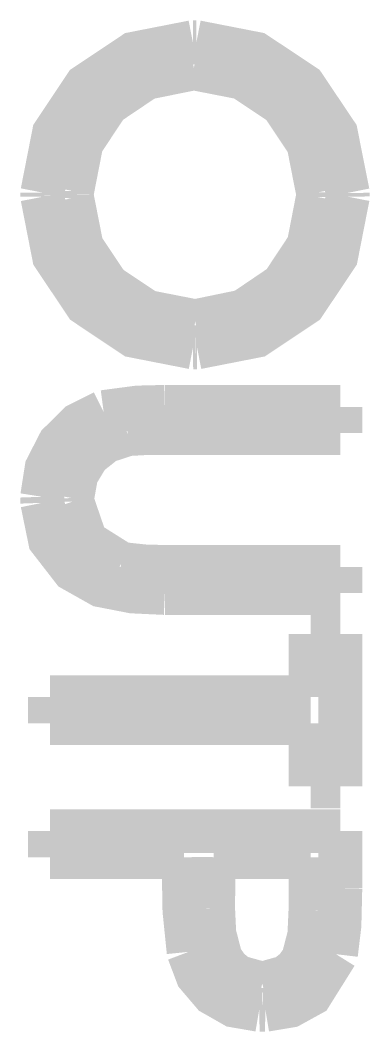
# Model space of a CAD drawing. Header units: inches. Extents: x -1.53 to 1.53, y -0.94 to 0.94.
# Drawn here: x 0.7973 to 0.8609, y -0.0626 to 0.1218 of the extents above; entities that cross this region are included whole.
import ezdxf

# ---------------------------------------------------------------- set-up
doc = ezdxf.new("R2010")
doc.units = ezdxf.units.IN
doc.layers.get('0').update_dxf_attribs({"linetype": 'CONTINUOUS'})

msp = doc.modelspace()

# ---------------------------------------------------------------- linework, layer by layer
at = {"const_width": 0.008}
for points in [[(0.828714, 0.117815), (0.817925, 0.1157), (0.809224, 0.109891), (0.803415, 0.10119), (0.8013, 0.090401)], [(0.828714, 0.117815), (0.817925, 0.1157), (0.809224, 0.109891), (0.803415, 0.10119), (0.8013, 0.090401)], [(0.828714, 0.117815), (0.817925, 0.1157), (0.809224, 0.109891), (0.803415, 0.10119), (0.8013, 0.090401)], [(0.828714, 0.117815), (0.828905, 0.117814)], [(0.828714, 0.117815), (0.828905, 0.117814)], [(0.828714, 0.117815), (0.828905, 0.117814)], [(0.829363, 0.117818), (0.828882, 0.117813)], [(0.829363, 0.117818), (0.828882, 0.117813)], [(0.829363, 0.117818), (0.828882, 0.117813)], [(0.829363, 0.117818), (0.840192, 0.1157), (0.848932, 0.10988), (0.854781, 0.10116), (0.856935, 0.090341)], [(0.829363, 0.117818), (0.840192, 0.1157), (0.848932, 0.10988), (0.854781, 0.10116), (0.856935, 0.090341)], [(0.829363, 0.117818), (0.840192, 0.1157), (0.848932, 0.10988), (0.854781, 0.10116), (0.856935, 0.090341)], [(0.828913, 0.113065), (0.820173, 0.111297), (0.813131, 0.106553), (0.808433, 0.099478), (0.806724, 0.09072)], [(0.828913, 0.113065), (0.820173, 0.111297), (0.813131, 0.106553), (0.808433, 0.099478), (0.806724, 0.09072)], [(0.828913, 0.113065), (0.820173, 0.111297), (0.813131, 0.106553), (0.808433, 0.099478), (0.806724, 0.09072)], [(0.828889, 0.113065), (0.837791, 0.11132), (0.844971, 0.106526), (0.849765, 0.099346), (0.851511, 0.090443)], [(0.828889, 0.113065), (0.837791, 0.11132), (0.844971, 0.106526), (0.849765, 0.099346), (0.851511, 0.090443)], [(0.828889, 0.113065), (0.837791, 0.11132), (0.844971, 0.106526), (0.849765, 0.099346), (0.851511, 0.090443)], [(0.801305, 0.089923), (0.8013, 0.090401)], [(0.801305, 0.089923), (0.8013, 0.090401)], [(0.801305, 0.089923), (0.8013, 0.090401)], [(0.806732, 0.090111), (0.80672, 0.089367)], [(0.806732, 0.090111), (0.80672, 0.089367)], [(0.806732, 0.090111), (0.80672, 0.089367)], [(0.806733, 0.090096), (0.806724, 0.09072)], [(0.806733, 0.090096), (0.806724, 0.09072)], [(0.806733, 0.090096), (0.806724, 0.09072)], [(0.851508, 0.090087), (0.851511, 0.090443)], [(0.851508, 0.090087), (0.851511, 0.090443)], [(0.851508, 0.090087), (0.851511, 0.090443)], [(0.851508, 0.090092), (0.851514, 0.089578)], [(0.851508, 0.090092), (0.851514, 0.089578)], [(0.851508, 0.090092), (0.851514, 0.089578)], [(0.856936, 0.090318), (0.856944, 0.089647)], [(0.856936, 0.090318), (0.856944, 0.089647)], [(0.856936, 0.090318), (0.856944, 0.089647)], [(0.801305, 0.089909), (0.801303, 0.089621)], [(0.801305, 0.089909), (0.801303, 0.089621)], [(0.801305, 0.089909), (0.801303, 0.089621)], [(0.828744, 0.06218), (0.817944, 0.064297), (0.809235, 0.070113), (0.80342, 0.078822), (0.801303, 0.089621)], [(0.828744, 0.06218), (0.817944, 0.064297), (0.809235, 0.070113), (0.80342, 0.078822), (0.801303, 0.089621)], [(0.828744, 0.06218), (0.817944, 0.064297), (0.809235, 0.070113), (0.80342, 0.078822), (0.801303, 0.089621)], [(0.829155, 0.066932), (0.820326, 0.068663), (0.813205, 0.073417), (0.808451, 0.080538), (0.80672, 0.089367)], [(0.829155, 0.066932), (0.820326, 0.068663), (0.813205, 0.073417), (0.808451, 0.080538), (0.80672, 0.089367)], [(0.829155, 0.066932), (0.820326, 0.068663), (0.813205, 0.073417), (0.808451, 0.080538), (0.80672, 0.089367)], [(0.829143, 0.066932), (0.837961, 0.068758), (0.845059, 0.073573), (0.849793, 0.080729), (0.851514, 0.089578)], [(0.829143, 0.066932), (0.837961, 0.068758), (0.845059, 0.073573), (0.849793, 0.080729), (0.851514, 0.089578)], [(0.829143, 0.066932), (0.837961, 0.068758), (0.845059, 0.073573), (0.849793, 0.080729), (0.851514, 0.089578)], [(0.829478, 0.062181), (0.840287, 0.0643), (0.849005, 0.070121), (0.854825, 0.078838), (0.856944, 0.089647)], [(0.829478, 0.062181), (0.840287, 0.0643), (0.849005, 0.070121), (0.854825, 0.078838), (0.856944, 0.089647)], [(0.829478, 0.062181), (0.840287, 0.0643), (0.849005, 0.070121), (0.854825, 0.078838), (0.856944, 0.089647)], [(0.828744, 0.06218), (0.829127, 0.062183)], [(0.828744, 0.06218), (0.829127, 0.062183)], [(0.828744, 0.06218), (0.829127, 0.062183)], [(0.829478, 0.062181), (0.829143, 0.062183)], [(0.829478, 0.062181), (0.829143, 0.062183)], [(0.829478, 0.062181), (0.829143, 0.062183)], [(0.812467, 0.050385), (0.818683, 0.051211), (0.823619, 0.051329)], [(0.812467, 0.050385), (0.818683, 0.051211), (0.823619, 0.051329)], [(0.812467, 0.050385), (0.818683, 0.051211), (0.823619, 0.051329)], [(0.823619, 0.051329), (0.855578, 0.051329)], [(0.823619, 0.051329), (0.855578, 0.051329)], [(0.823619, 0.051329), (0.855578, 0.051329)], [(0.855578, 0.051329), (0.855578, 0.04658)], [(0.855578, 0.051329), (0.855578, 0.04658)], [(0.855578, 0.051329), (0.855578, 0.04658)], [(0.812468, 0.050386), (0.807907, 0.048098), (0.804369, 0.044601), (0.802081, 0.040135), (0.801268, 0.034942)], [(0.812468, 0.050386), (0.807907, 0.048098), (0.804369, 0.044601), (0.802081, 0.040135), (0.801268, 0.034942)], [(0.812468, 0.050386), (0.807907, 0.048098), (0.804369, 0.044601), (0.802081, 0.040135), (0.801268, 0.034942)], [(0.816837, 0.046368), (0.812787, 0.045047), (0.809583, 0.042491), (0.807476, 0.038957), (0.806718, 0.034707)], [(0.816837, 0.046368), (0.812787, 0.045047), (0.809583, 0.042491), (0.807476, 0.038957), (0.806718, 0.034707)], [(0.816837, 0.046368), (0.812787, 0.045047), (0.809583, 0.042491), (0.807476, 0.038957), (0.806718, 0.034707)], [(0.823873, 0.04658), (0.819928, 0.046542), (0.816834, 0.046368)], [(0.823873, 0.04658), (0.819928, 0.046542), (0.816834, 0.046368)], [(0.823873, 0.04658), (0.819928, 0.046542), (0.816834, 0.046368)], [(0.855578, 0.04658), (0.823873, 0.04658)], [(0.855578, 0.04658), (0.823873, 0.04658)], [(0.855578, 0.04658), (0.823873, 0.04658)], [(0.801306, 0.033837), (0.801268, 0.034942)], [(0.801306, 0.033837), (0.801268, 0.034942)], [(0.801306, 0.033837), (0.801268, 0.034942)], [(0.823619, 0.017408), (0.817748, 0.017686), (0.811985, 0.018805), (0.806896, 0.021672), (0.802683, 0.027111), (0.801305, 0.033849)], [(0.823619, 0.017408), (0.817748, 0.017686), (0.811985, 0.018805), (0.806896, 0.021672), (0.802683, 0.027111), (0.801305, 0.033849)], [(0.823619, 0.017408), (0.817748, 0.017686), (0.811985, 0.018805), (0.806896, 0.021672), (0.802683, 0.027111), (0.801305, 0.033849)], [(0.806733, 0.034111), (0.806718, 0.034707)], [(0.806733, 0.034111), (0.806718, 0.034707)], [(0.806733, 0.034111), (0.806718, 0.034707)], [(0.806732, 0.034118), (0.806732, 0.034036)], [(0.806732, 0.034118), (0.806732, 0.034036)], [(0.806732, 0.034118), (0.806732, 0.034036)], [(0.815654, 0.022698), (0.809226, 0.026747), (0.806732, 0.034036)], [(0.815654, 0.022698), (0.809226, 0.026747), (0.806732, 0.034036)], [(0.815654, 0.022698), (0.809226, 0.026747), (0.806732, 0.034036)], [(0.815658, 0.022697), (0.820244, 0.022212), (0.823873, 0.022157)], [(0.815658, 0.022697), (0.820244, 0.022212), (0.823873, 0.022157)], [(0.815658, 0.022697), (0.820244, 0.022212), (0.823873, 0.022157)], [(0.823873, 0.022157), (0.855578, 0.022157)], [(0.823873, 0.022157), (0.855578, 0.022157)], [(0.823873, 0.022157), (0.855578, 0.022157)], [(0.855578, 0.022157), (0.855578, 0.017408)], [(0.855578, 0.022157), (0.855578, 0.017408)], [(0.855578, 0.022157), (0.855578, 0.017408)], [(0.855578, 0.017408), (0.823619, 0.017408)], [(0.855578, 0.017408), (0.823619, 0.017408)], [(0.855578, 0.017408), (0.823619, 0.017408)], [(0.850151, -0.001588), (0.850151, 0.009945)], [(0.850151, 0.009945), (0.855578, 0.009945)], [(0.850151, -0.001588), (0.850151, 0.009945)], [(0.850151, 0.009945), (0.855578, 0.009945)], [(0.850151, -0.001588), (0.850151, 0.009945)], [(0.850151, 0.009945), (0.855578, 0.009945)], [(0.855578, 0.009945), (0.855578, -0.01787)], [(0.855578, 0.009945), (0.855578, -0.01787)], [(0.855578, 0.009945), (0.855578, -0.01787)], [(0.802662, -0.001588), (0.850151, -0.001588)], [(0.802662, -0.006337), (0.802662, -0.001588)], [(0.802662, -0.001588), (0.850151, -0.001588)], [(0.802662, -0.006337), (0.802662, -0.001588)], [(0.802662, -0.001588), (0.850151, -0.001588)], [(0.802662, -0.006337), (0.802662, -0.001588)], [(0.850151, -0.006337), (0.802662, -0.006337)], [(0.850151, -0.006337), (0.802662, -0.006337)], [(0.850151, -0.006337), (0.802662, -0.006337)], [(0.850151, -0.01787), (0.850151, -0.006337)], [(0.850151, -0.01787), (0.850151, -0.006337)], [(0.850151, -0.01787), (0.850151, -0.006337)], [(0.855578, -0.01787), (0.850151, -0.01787)], [(0.855578, -0.01787), (0.850151, -0.01787)], [(0.855578, -0.01787), (0.850151, -0.01787)], [(0.802662, -0.026011), (0.855578, -0.026011)], [(0.802662, -0.03076), (0.802662, -0.026011)], [(0.802662, -0.026011), (0.855578, -0.026011)], [(0.802662, -0.03076), (0.802662, -0.026011)], [(0.802662, -0.026011), (0.855578, -0.026011)], [(0.802662, -0.03076), (0.802662, -0.026011)], [(0.855578, -0.026011), (0.855578, -0.036389)], [(0.855578, -0.026011), (0.855578, -0.036389)], [(0.855578, -0.026011), (0.855578, -0.036389)], [(0.827085, -0.03076), (0.802662, -0.03076)], [(0.827085, -0.03076), (0.802662, -0.03076)], [(0.827085, -0.03076), (0.802662, -0.03076)], [(0.827085, -0.034544), (0.827085, -0.03076)], [(0.827085, -0.034544), (0.827085, -0.03076)], [(0.827085, -0.034544), (0.827085, -0.03076)], [(0.832512, -0.03076), (0.832396, -0.040025)], [(0.832512, -0.03076), (0.832396, -0.040025)], [(0.832512, -0.03076), (0.832396, -0.040025)], [(0.850151, -0.03076), (0.832512, -0.03076)], [(0.850151, -0.03076), (0.832512, -0.03076)], [(0.850151, -0.03076), (0.832512, -0.03076)], [(0.850151, -0.040438), (0.850151, -0.03076)], [(0.850151, -0.040438), (0.850151, -0.03076)], [(0.850151, -0.040438), (0.850151, -0.03076)], [(0.827954, -0.048017), (0.827187, -0.040493), (0.827085, -0.034544)], [(0.827954, -0.048017), (0.827187, -0.040493), (0.827085, -0.034544)], [(0.827954, -0.048017), (0.827187, -0.040493), (0.827085, -0.034544)], [(0.855578, -0.036389), (0.855418, -0.043163), (0.854783, -0.048441)], [(0.855578, -0.036389), (0.855418, -0.043163), (0.854783, -0.048441)], [(0.855578, -0.036389), (0.855418, -0.043163), (0.854783, -0.048441)], [(0.832396, -0.040025), (0.832617, -0.044694), (0.833779, -0.049198), (0.835101, -0.051119), (0.83691, -0.052594), (0.841363, -0.053826)], [(0.832396, -0.040025), (0.832617, -0.044694), (0.833779, -0.049198), (0.835101, -0.051119), (0.83691, -0.052594), (0.841363, -0.053826)], [(0.832396, -0.040025), (0.832617, -0.044694), (0.833779, -0.049198), (0.835101, -0.051119), (0.83691, -0.052594), (0.841363, -0.053826)], [(0.841363, -0.053826), (0.845698, -0.052621), (0.847478, -0.051207), (0.848806, -0.049366), (0.849942, -0.044984), (0.850151, -0.040438)], [(0.841363, -0.053826), (0.845698, -0.052621), (0.847478, -0.051207), (0.848806, -0.049366), (0.849942, -0.044984), (0.850151, -0.040438)], [(0.841363, -0.053826), (0.845698, -0.052621), (0.847478, -0.051207), (0.848806, -0.049366), (0.849942, -0.044984), (0.850151, -0.040438)], [(0.840802, -0.058588), (0.836239, -0.057804), (0.832404, -0.055616), (0.829557, -0.052271), (0.827954, -0.048016)], [(0.840802, -0.058588), (0.836239, -0.057804), (0.832404, -0.055616), (0.829557, -0.052271), (0.827954, -0.048016)], [(0.840802, -0.058588), (0.836239, -0.057804), (0.832404, -0.055616), (0.829557, -0.052271), (0.827954, -0.048016)], [(0.841936, -0.058587), (0.846415, -0.057839), (0.850207, -0.055748), (0.854784, -0.04844)], [(0.841936, -0.058587), (0.846415, -0.057839), (0.850207, -0.055748), (0.854784, -0.04844)], [(0.841936, -0.058587), (0.846415, -0.057839), (0.850207, -0.055748), (0.854784, -0.04844)], [(0.840802, -0.058588), (0.841374, -0.058576)], [(0.840802, -0.058588), (0.841374, -0.058576)], [(0.840802, -0.058588), (0.841374, -0.058576)], [(0.841936, -0.058587), (0.841383, -0.058575)], [(0.841936, -0.058587), (0.841383, -0.058575)], [(0.841936, -0.058587), (0.841383, -0.058575)]]:
    msp.add_lwpolyline(points, dxfattribs=at)

doc.saveas('drawing.dxf')
